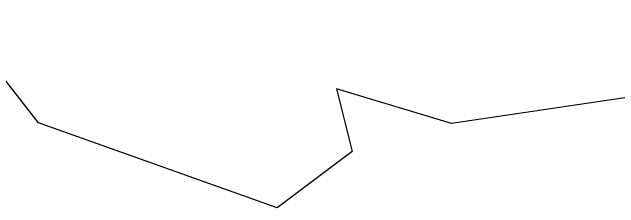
# Model space of a CAD drawing. Header units: metres. Extents: x 355371 to 357333, y 1740928 to 1742543.
# Drawn here: x 355757.6 to 356164.4, y 1740928.4 to 1741059.6 of the extents above; entities that cross this region are included whole.
import ezdxf

# ---------------------------------------------------------------- set-up
doc = ezdxf.new("R2010")
doc.units = ezdxf.units.M

msp = doc.modelspace()

# ---------------------------------------------------------------- linework, layer by layer
at = {"color": 3}
for p, q in [((355775.34, 1740985.43), (355717, 1741059.59)), ((356238.48, 1741012.55), (356052.19, 1740984.88)), ((356052.19, 1740984.88), (355975.05, 1741008.13)), ((355975.05, 1741008.13), (355985.57, 1740966.22)), ((355935.22, 1740928.44), (355775.34, 1740985.43)), ((355985.57, 1740966.22), (355935.22, 1740928.44))]:
    msp.add_line(p, q, dxfattribs=at)

doc.saveas('drawing.dxf')
